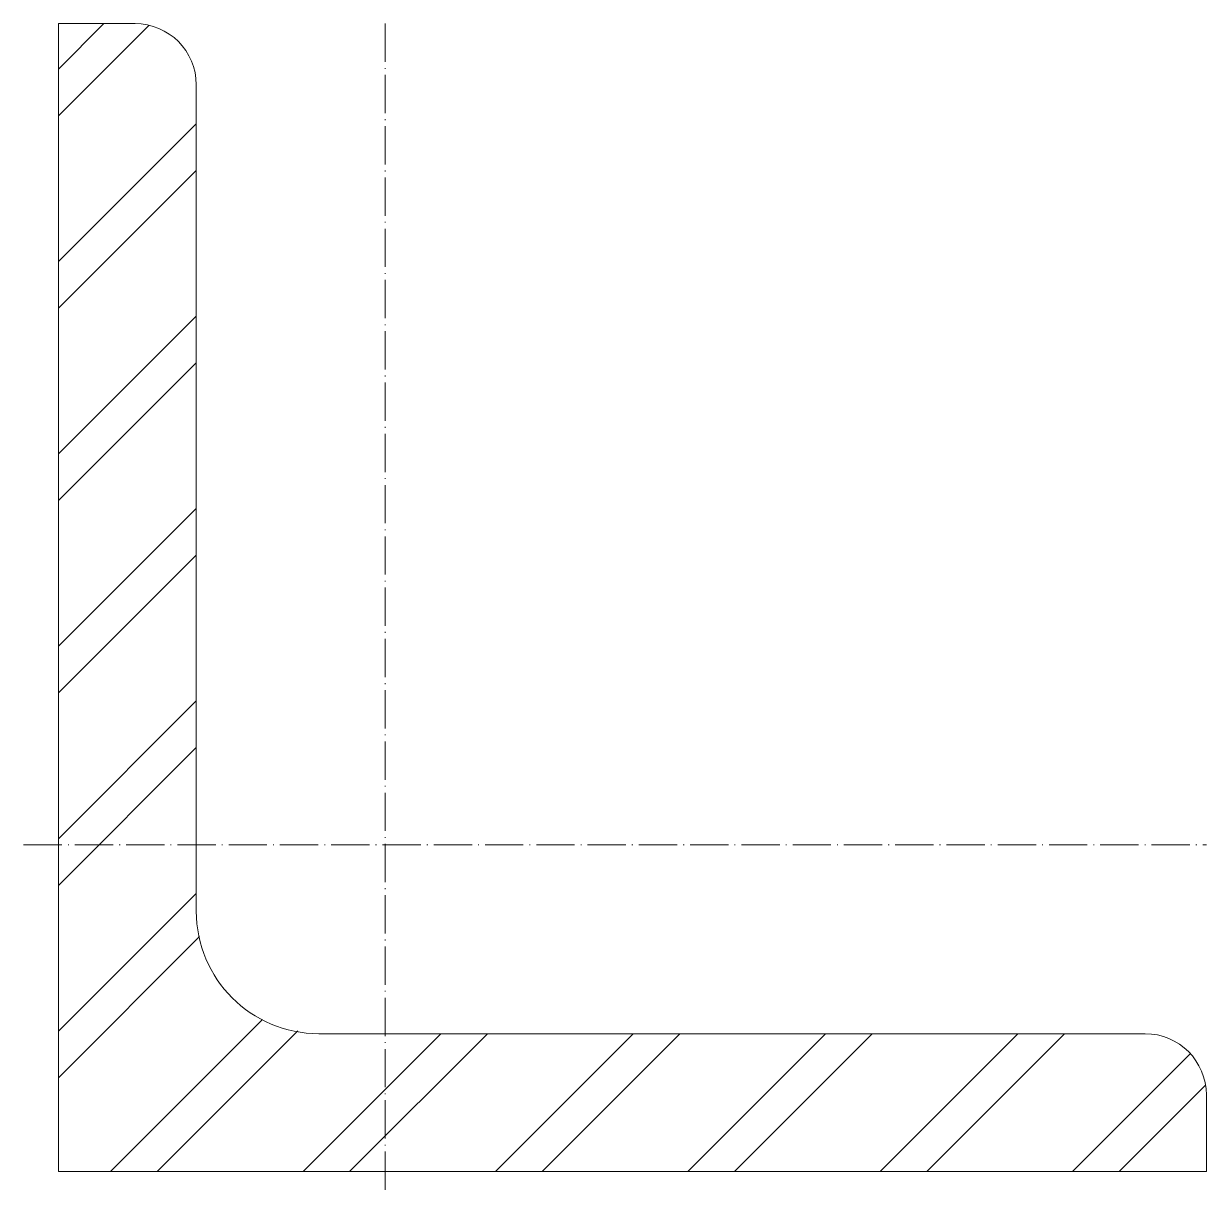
# Model space of a CAD drawing. Header units: metres. Extents: x -5 to 150, y -3 to 150.
import ezdxf

# ---------------------------------------------------------------- set-up
doc = ezdxf.new("R2010")
doc.units = ezdxf.units.M
doc.linetypes.add('MV_hartlijn_staal', pattern=[6.6, 5, -0.8, 0, -0.8])
doc.layers.add('A-DETL-GENF', color=92, linetype='Continuous', lineweight=18)

# ---------------------------------------------------------------- blocks, each defined once
blk = doc.blocks.new('28 Staalprofielen- L-2d - L150_18-3532983-00_0 Basismaterialen')
at = {"layer": 'A-DETL-GENF', "lineweight": 13}
h = blk.add_hatch(dxfattribs=at)
h.set_pattern_fill('FP_207', color=256, style=0, pattern_type=2)
h.set_pattern_definition([(45, (4098.247, -3728.567), (-12.57236, 12.57236), []), (45, (4098.247, -3709.517), (-12.57236, 12.57236), [])])
h.paths.add_polyline_path([(150, 0), (150, 10), (149.73, 12.07), (148.93, 14), (147.66, 15.66), (146, 16.93), (144.07, 17.73), (142, 18), (34, 18), (29.86, 18.55), (26, 20.14), (22.69, 22.69), (20.14, 26), (18.55, 29.86), (18, 34), (18, 142), (17.73, 144.07), (16.93, 146), (15.66, 147.66), (14, 148.93), (12.07, 149.73), (10, 150), (0, 150), (0, 0)])
at = {"layer": 'A-DETL-GENF'}
for p, q in [((10, 150), (0, 150)), ((0, 150), (0, 0)), ((18, 34), (18, 142)), ((142, 18), (34, 18)), ((150, 0), (150, 10)), ((0, 0), (150, 0))]:
    blk.add_line(p, q, dxfattribs=at)
at = {"layer": 'A-DETL-GENF', "linetype": 'MV_hartlijn_staal', "lineweight": 13}
for p, q in [((42.7, 150), (42.7, -2.6)), ((-4.56, 42.7), (150, 42.7))]:
    blk.add_line(p, q, dxfattribs=at)
at = {"layer": 'A-DETL-GENF'}
for centre, radius, start, end in [((10, 142), 8, 360, 90), ((34, 34), 16, 180, 270), ((142, 10), 8, 360, 90)]:
    blk.add_arc(centre, radius, start, end, dxfattribs=at)

msp = doc.modelspace()

# ---------------------------------------------------------------- block references
msp.add_blockref('28 Staalprofielen- L-2d - L150_18-3532983-00_0 Basismaterialen', (0, 0))

doc.saveas('drawing.dxf')
